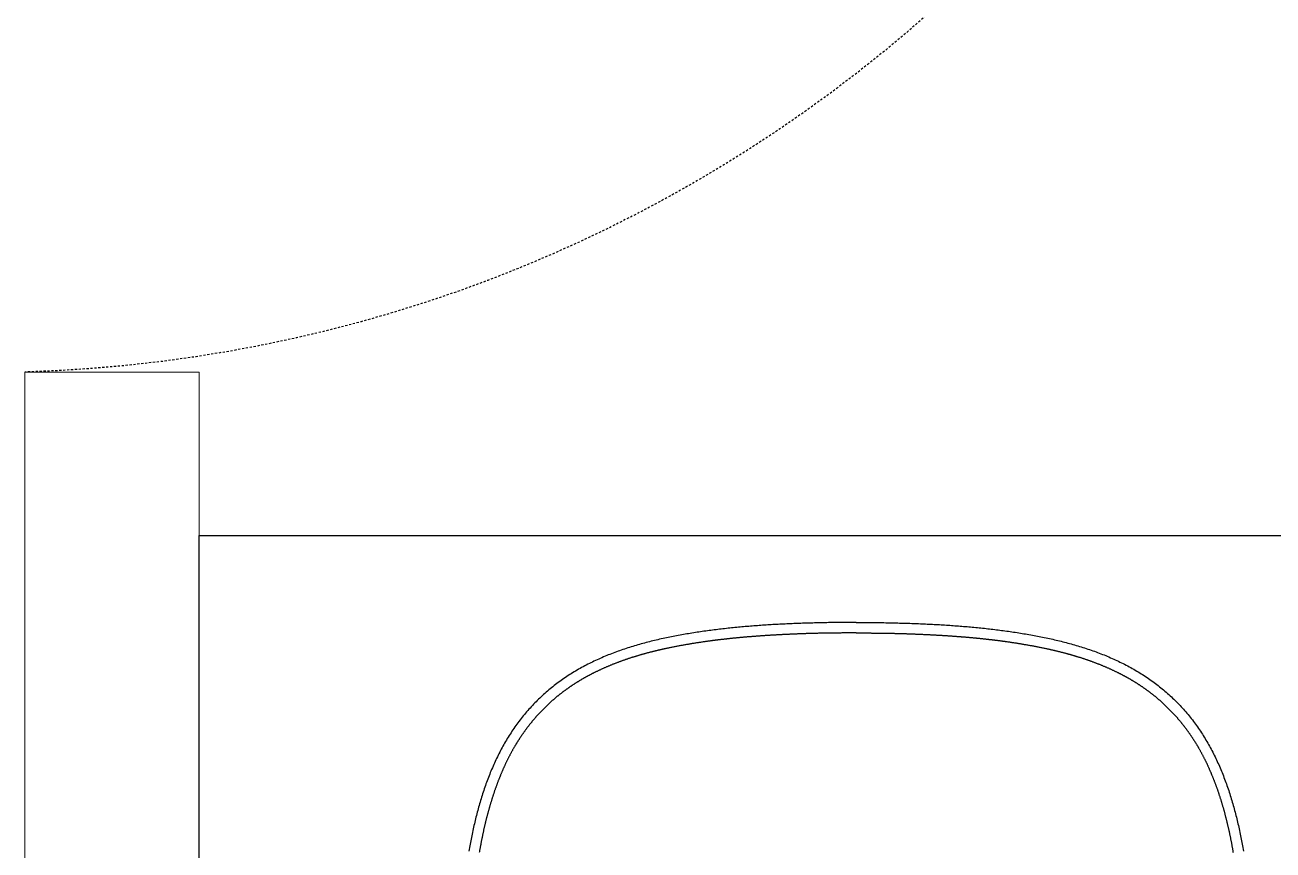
# Model space of a CAD drawing. Header units: millimetres. Extents: x 699029 to 727993, y 4486031 to 4516039.
# Drawn here: x 724618.9 to 724690.6, y 4488896 to 4488943.3 of the extents above; entities that cross this region are included whole.
import ezdxf

# ---------------------------------------------------------------- set-up
doc = ezdxf.new("R2010")
doc.units = ezdxf.units.MM
doc.set_wipeout_variables(frame=1)
doc.linetypes.add('HIDDEN2', pattern=[0.1875, 0.125, -0.0625])
doc.layers.add('DBM_w_sld', color=111, linetype='Continuous', lineweight=20)
for name, color, linetype in [('Deko_Ahsap01', 23, 'Continuous'), ('Deko_Ahsap02', 251, 'Continuous'), ('Piu_Vitrifiye', 143, 'Continuous')]:
    doc.layers.add(name, color=color, linetype=linetype)

# ---------------------------------------------------------------- blocks, each defined once
blk = doc.blocks.new('eeere')
at = {"color": 8, "linetype": 'HIDDEN2'}
blk.add_arc((11412.372, 494.627), 81.825, 2.85431, 88.2863, dxfattribs=at)
blk = doc.blocks.new('ebeveynlavabo')
at = {"layer": 'Piu_Vitrifiye'}
for p, q in [((8242.207, 560.203), (8242.103, 560.197)), ((8242.31, 560.209), (8242.207, 560.203)), ((8242.413, 560.215), (8242.31, 560.209)), ((8242.517, 560.221), (8242.413, 560.215)), ((8242.62, 560.226), (8242.517, 560.221)), ((8242.724, 560.232), (8242.62, 560.226)), ((8242.827, 560.237), (8242.724, 560.232)), ((8242.931, 560.242), (8242.827, 560.237)), ((8243.034, 560.247), (8242.931, 560.242)), ((8243.138, 560.252), (8243.034, 560.247)), ((8243.241, 560.257), (8243.138, 560.252)), ((8243.345, 560.262), (8243.241, 560.257)), ((8243.448, 560.266), (8243.345, 560.262)), ((8243.552, 560.27), (8243.448, 560.266)), ((8243.655, 560.274), (8243.552, 560.27)), ((8243.759, 560.279), (8243.655, 560.274)), ((8243.863, 560.282), (8243.759, 560.279)), ((8243.966, 560.286), (8243.863, 560.282)), ((8244.07, 560.29), (8243.966, 560.286)), ((8244.173, 560.293), (8244.07, 560.29)), ((8244.277, 560.297), (8244.173, 560.293)), ((8244.38, 560.3), (8244.277, 560.297)), ((8244.484, 560.303), (8244.38, 560.3)), ((8244.587, 560.305), (8244.484, 560.303)), ((8244.691, 560.308), (8244.587, 560.305)), ((8244.795, 560.311), (8244.691, 560.308)), ((8244.898, 560.314), (8244.795, 560.311)), ((8245.002, 560.316), (8244.898, 560.314)), ((8245.105, 560.319), (8245.002, 560.316)), ((8245.209, 560.321), (8245.105, 560.319)), ((8245.313, 560.323), (8245.209, 560.321)), ((8245.416, 560.325), (8245.313, 560.323)), ((8245.52, 560.327), (8245.416, 560.325)), ((8245.623, 560.329), (8245.52, 560.327)), ((8245.727, 560.33), (8245.623, 560.329)), ((8245.831, 560.331), (8245.727, 560.33)), ((8245.934, 560.333), (8245.831, 560.331)), ((8246.038, 560.334), (8245.934, 560.333)), ((8246.141, 560.335), (8246.038, 560.334)), ((8246.245, 560.337), (8246.141, 560.335)), ((8246.349, 560.338), (8246.245, 560.337)), ((8246.452, 560.339), (8246.349, 560.338)), ((8246.556, 560.339), (8246.452, 560.339)), ((8246.659, 560.34), (8246.556, 560.339)), ((8246.763, 560.34), (8246.659, 560.34)), ((8246.867, 560.341), (8246.763, 560.34)), ((8246.97, 560.341), (8246.867, 560.341)), ((8247.074, 560.341), (8246.97, 560.341)), ((8247.178, 560.342), (8247.074, 560.341)), ((8247.281, 560.342), (8247.178, 560.342)), ((8247.286, 560.342), (8247.39, 560.342)), ((8247.39, 560.342), (8247.494, 560.341)), ((8247.494, 560.341), (8247.597, 560.341)), ((8247.597, 560.341), (8247.701, 560.341)), ((8247.701, 560.341), (8247.804, 560.34)), ((8247.804, 560.34), (8247.908, 560.34)), ((8247.908, 560.34), (8248.012, 560.339)), ((8248.012, 560.339), (8248.115, 560.339)), ((8248.115, 560.339), (8248.219, 560.338)), ((8248.219, 560.338), (8248.323, 560.337)), ((8248.323, 560.337), (8248.426, 560.335)), ((8248.426, 560.335), (8248.53, 560.334)), ((8248.53, 560.334), (8248.633, 560.333)), ((8248.633, 560.333), (8248.737, 560.331)), ((8248.737, 560.331), (8248.841, 560.33)), ((8248.841, 560.33), (8248.944, 560.329)), ((8248.944, 560.329), (8249.048, 560.327)), ((8249.048, 560.327), (8249.151, 560.325)), ((8249.151, 560.325), (8249.255, 560.323)), ((8249.255, 560.323), (8249.359, 560.321)), ((8249.359, 560.321), (8249.462, 560.319)), ((8249.462, 560.319), (8249.566, 560.316)), ((8249.566, 560.316), (8249.669, 560.314)), ((8249.669, 560.314), (8249.773, 560.311)), ((8249.773, 560.311), (8249.877, 560.308)), ((8249.877, 560.308), (8249.98, 560.305)), ((8249.98, 560.305), (8250.084, 560.303)), ((8250.084, 560.303), (8250.187, 560.3)), ((8250.187, 560.3), (8250.291, 560.297)), ((8250.291, 560.297), (8250.394, 560.293)), ((8250.394, 560.293), (8250.498, 560.29)), ((8250.498, 560.29), (8250.601, 560.286)), ((8250.601, 560.286), (8250.705, 560.282)), ((8250.705, 560.282), (8250.809, 560.279)), ((8250.809, 560.279), (8250.912, 560.274)), ((8250.912, 560.274), (8251.016, 560.27)), ((8251.016, 560.27), (8251.119, 560.266)), ((8251.119, 560.266), (8251.223, 560.262)), ((8251.223, 560.262), (8251.326, 560.257)), ((8251.326, 560.257), (8251.43, 560.252)), ((8251.43, 560.252), (8251.533, 560.247)), ((8251.533, 560.247), (8251.637, 560.242)), ((8251.637, 560.242), (8251.74, 560.237)), ((8251.74, 560.237), (8251.844, 560.232)), ((8251.844, 560.232), (8251.947, 560.226)), ((8251.947, 560.226), (8252.051, 560.221)), ((8252.051, 560.221), (8252.154, 560.215)), ((8252.154, 560.215), (8252.258, 560.209)), ((8252.258, 560.209), (8252.361, 560.203)), ((8252.361, 560.203), (8252.464, 560.197)), ((8236.143, 559.464), (8236.042, 559.443)), ((8236.244, 559.486), (8236.143, 559.464)), ((8236.346, 559.506), (8236.244, 559.486)), ((8236.448, 559.525), (8236.346, 559.506)), ((8236.55, 559.544), (8236.448, 559.525)), ((8236.652, 559.563), (8236.55, 559.544)), ((8236.754, 559.582), (8236.652, 559.563)), ((8236.856, 559.6), (8236.754, 559.582)), ((8236.957, 559.619), (8236.856, 559.6)), ((8237.059, 559.637), (8236.957, 559.619)), ((8237.162, 559.654), (8237.059, 559.637)), ((8237.264, 559.67), (8237.162, 559.654)), ((8237.366, 559.686), (8237.264, 559.67)), ((8237.469, 559.703), (8237.366, 559.686)), ((8237.571, 559.719), (8237.469, 559.703)), ((8237.673, 559.736), (8237.571, 559.719)), ((8237.776, 559.752), (8237.673, 559.736)), ((8237.878, 559.769), (8237.776, 559.752)), ((8237.98, 559.785), (8237.878, 559.769)), ((8238.083, 559.799), (8237.98, 559.785)), ((8238.186, 559.812), (8238.083, 559.799)), ((8238.288, 559.826), (8238.186, 559.812)), ((8238.391, 559.84), (8238.288, 559.826)), ((8238.494, 559.854), (8238.391, 559.84)), ((8238.596, 559.868), (8238.494, 559.854)), ((8238.699, 559.882), (8238.596, 559.868)), ((8238.802, 559.895), (8238.699, 559.882)), ((8238.904, 559.909), (8238.802, 559.895)), ((8239.007, 559.921), (8238.904, 559.909)), ((8239.11, 559.933), (8239.007, 559.921)), ((8239.213, 559.944), (8239.11, 559.933)), ((8239.316, 559.956), (8239.213, 559.944)), ((8239.419, 559.967), (8239.316, 559.956)), ((8239.522, 559.979), (8239.419, 559.967)), ((8239.625, 559.99), (8239.522, 559.979)), ((8239.728, 560.002), (8239.625, 559.99)), ((8239.831, 560.013), (8239.728, 560.002)), ((8239.934, 560.024), (8239.831, 560.013)), ((8240.037, 560.034), (8239.934, 560.024)), ((8240.141, 560.043), (8240.037, 560.034)), ((8240.244, 560.052), (8240.141, 560.043)), ((8240.347, 560.062), (8240.244, 560.052)), ((8240.45, 560.071), (8240.347, 560.062)), ((8240.553, 560.081), (8240.45, 560.071)), ((8240.657, 560.09), (8240.553, 560.081)), ((8240.76, 560.099), (8240.657, 560.09)), ((8240.863, 560.109), (8240.76, 560.099)), ((8240.966, 560.117), (8240.863, 560.109)), ((8241.07, 560.125), (8240.966, 560.117)), ((8241.173, 560.133), (8241.07, 560.125)), ((8241.276, 560.141), (8241.173, 560.133)), ((8241.379, 560.149), (8241.276, 560.141)), ((8241.483, 560.156), (8241.379, 560.149)), ((8241.586, 560.163), (8241.483, 560.156)), ((8241.69, 560.17), (8241.586, 560.163)), ((8241.793, 560.177), (8241.69, 560.17)), ((8241.896, 560.184), (8241.793, 560.177)), ((8242, 560.19), (8241.896, 560.184)), ((8242.103, 560.197), (8242, 560.19)), ((8252.464, 560.197), (8252.568, 560.19)), ((8252.568, 560.19), (8252.671, 560.184)), ((8252.671, 560.184), (8252.775, 560.177)), ((8252.775, 560.177), (8252.878, 560.17)), ((8252.878, 560.17), (8252.981, 560.163)), ((8252.981, 560.163), (8253.085, 560.156)), ((8253.085, 560.156), (8253.188, 560.149)), ((8253.188, 560.149), (8253.291, 560.141)), ((8253.291, 560.141), (8253.395, 560.133)), ((8253.395, 560.133), (8253.498, 560.125)), ((8253.498, 560.125), (8253.601, 560.117)), ((8253.601, 560.117), (8253.705, 560.109)), ((8253.705, 560.109), (8253.808, 560.099)), ((8253.808, 560.099), (8253.911, 560.09)), ((8253.911, 560.09), (8254.014, 560.081)), ((8254.014, 560.081), (8254.117, 560.071)), ((8254.117, 560.071), (8254.221, 560.062)), ((8254.221, 560.062), (8254.324, 560.052)), ((8254.324, 560.052), (8254.427, 560.043)), ((8254.427, 560.043), (8254.53, 560.034)), ((8254.53, 560.034), (8254.633, 560.024)), ((8254.633, 560.024), (8254.736, 560.013)), ((8254.736, 560.013), (8254.839, 560.002)), ((8254.839, 560.002), (8254.942, 559.99)), ((8254.942, 559.99), (8255.045, 559.979)), ((8255.045, 559.979), (8255.148, 559.967)), ((8255.148, 559.967), (8255.251, 559.956)), ((8255.251, 559.956), (8255.354, 559.944)), ((8255.354, 559.944), (8255.457, 559.933)), ((8255.457, 559.933), (8255.56, 559.921)), ((8255.56, 559.921), (8255.663, 559.909)), ((8255.663, 559.909), (8255.766, 559.895)), ((8255.766, 559.895), (8255.868, 559.882)), ((8255.868, 559.882), (8255.971, 559.868)), ((8255.971, 559.868), (8256.074, 559.854)), ((8256.074, 559.854), (8256.177, 559.84)), ((8256.177, 559.84), (8256.279, 559.826)), ((8256.279, 559.826), (8256.382, 559.812)), ((8256.382, 559.812), (8256.485, 559.799)), ((8256.485, 559.799), (8256.587, 559.785)), ((8256.587, 559.785), (8256.69, 559.769)), ((8256.69, 559.769), (8256.792, 559.752)), ((8256.792, 559.752), (8256.894, 559.736)), ((8256.894, 559.736), (8256.997, 559.719)), ((8256.997, 559.719), (8257.099, 559.703)), ((8257.099, 559.703), (8257.201, 559.686)), ((8257.201, 559.686), (8257.303, 559.67)), ((8257.303, 559.67), (8257.406, 559.654)), ((8257.406, 559.654), (8257.508, 559.637)), ((8257.508, 559.637), (8257.61, 559.619)), ((8257.61, 559.619), (8257.712, 559.6)), ((8257.712, 559.6), (8257.814, 559.582)), ((8257.814, 559.582), (8257.916, 559.563)), ((8257.916, 559.563), (8258.018, 559.544)), ((8258.018, 559.544), (8258.12, 559.525)), ((8258.12, 559.525), (8258.221, 559.506)), ((8258.221, 559.506), (8258.323, 559.486)), ((8258.323, 559.486), (8258.424, 559.464)), ((8258.424, 559.464), (8258.526, 559.443)), ((8233.341, 558.721), (8233.242, 558.689)), ((8233.439, 558.754), (8233.341, 558.721)), ((8233.538, 558.786), (8233.439, 558.754)), ((8233.636, 558.819), (8233.538, 558.786)), ((8233.734, 558.851), (8233.636, 558.819)), ((8233.833, 558.882), (8233.734, 558.851)), ((8233.933, 558.912), (8233.833, 558.882)), ((8234.032, 558.941), (8233.933, 558.912)), ((8234.131, 558.971), (8234.032, 558.941)), ((8234.23, 559), (8234.131, 558.971)), ((8234.33, 559.03), (8234.23, 559)), ((8234.43, 559.057), (8234.33, 559.03)), ((8234.53, 559.084), (8234.43, 559.057)), ((8234.63, 559.111), (8234.53, 559.084)), ((8234.73, 559.138), (8234.63, 559.111)), ((8234.83, 559.165), (8234.73, 559.138)), ((8234.931, 559.189), (8234.83, 559.165)), ((8235.031, 559.214), (8234.931, 559.189)), ((8235.132, 559.238), (8235.031, 559.214)), ((8235.233, 559.262), (8235.132, 559.238)), ((8235.334, 559.286), (8235.233, 559.262)), ((8235.434, 559.311), (8235.334, 559.286)), ((8235.535, 559.335), (8235.434, 559.311)), ((8235.636, 559.357), (8235.535, 559.335)), ((8235.738, 559.379), (8235.636, 559.357)), ((8235.839, 559.4), (8235.738, 559.379)), ((8235.94, 559.422), (8235.839, 559.4)), ((8236.042, 559.443), (8235.94, 559.422)), ((8258.526, 559.443), (8258.627, 559.422)), ((8258.627, 559.422), (8258.729, 559.4)), ((8258.729, 559.4), (8258.83, 559.379)), ((8258.83, 559.379), (8258.931, 559.357)), ((8258.931, 559.357), (8259.032, 559.335)), ((8259.032, 559.335), (8259.133, 559.311)), ((8259.133, 559.311), (8259.234, 559.286)), ((8259.234, 559.286), (8259.335, 559.262)), ((8259.335, 559.262), (8259.435, 559.238)), ((8259.435, 559.238), (8259.536, 559.214)), ((8259.536, 559.214), (8259.637, 559.189)), ((8259.637, 559.189), (8259.738, 559.165)), ((8259.738, 559.165), (8259.838, 559.138)), ((8259.838, 559.138), (8259.938, 559.111)), ((8259.938, 559.111), (8260.038, 559.084)), ((8260.038, 559.084), (8260.138, 559.057)), ((8260.138, 559.057), (8260.238, 559.03)), ((8260.238, 559.03), (8260.337, 559)), ((8260.337, 559), (8260.436, 558.971)), ((8260.436, 558.971), (8260.536, 558.941)), ((8260.536, 558.941), (8260.635, 558.912)), ((8260.635, 558.912), (8260.734, 558.882)), ((8260.734, 558.882), (8260.833, 558.851)), ((8260.833, 558.851), (8260.932, 558.819)), ((8260.932, 558.819), (8261.03, 558.786)), ((8261.03, 558.786), (8261.128, 558.754)), ((8261.128, 558.754), (8261.227, 558.721)), ((8261.227, 558.721), (8261.325, 558.689)), ((8231.52, 557.976), (8231.427, 557.93)), ((8231.613, 558.022), (8231.52, 557.976)), ((8231.706, 558.067), (8231.613, 558.022)), ((8231.801, 558.11), (8231.706, 558.067)), ((8231.895, 558.152), (8231.801, 558.11)), ((8231.99, 558.194), (8231.895, 558.152)), ((8232.085, 558.236), (8231.99, 558.194)), ((8232.179, 558.278), (8232.085, 558.236)), ((8232.275, 558.318), (8232.179, 558.278)), ((8232.371, 558.357), (8232.275, 558.318)), ((8232.467, 558.396), (8232.371, 558.357)), ((8232.563, 558.435), (8232.467, 558.396)), ((8232.659, 558.473), (8232.563, 558.435)), ((8232.756, 558.511), (8232.659, 558.473)), ((8232.853, 558.547), (8232.756, 558.511)), ((8232.95, 558.582), (8232.853, 558.547)), ((8233.048, 558.618), (8232.95, 558.582)), ((8233.145, 558.653), (8233.048, 558.618)), ((8233.242, 558.689), (8233.145, 558.653)), ((8261.325, 558.689), (8261.422, 558.653)), ((8261.422, 558.653), (8261.52, 558.618)), ((8261.52, 558.618), (8261.617, 558.582)), ((8261.617, 558.582), (8261.714, 558.547)), ((8261.714, 558.547), (8261.812, 558.511)), ((8261.812, 558.511), (8261.908, 558.473)), ((8261.908, 558.473), (8262.004, 558.435)), ((8262.004, 558.435), (8262.1, 558.396)), ((8262.1, 558.396), (8262.197, 558.357)), ((8262.197, 558.357), (8262.293, 558.318)), ((8262.293, 558.318), (8262.388, 558.278)), ((8262.388, 558.278), (8262.483, 558.236)), ((8262.483, 558.236), (8262.578, 558.194)), ((8262.578, 558.194), (8262.672, 558.152)), ((8262.672, 558.152), (8262.767, 558.11)), ((8262.767, 558.11), (8262.861, 558.067)), ((8262.861, 558.067), (8262.955, 558.022)), ((8262.955, 558.022), (8263.048, 557.976)), ((8263.048, 557.976), (8263.141, 557.93)), ((8230.163, 557.22), (8230.076, 557.164)), ((8230.25, 557.276), (8230.163, 557.22)), ((8230.338, 557.332), (8230.25, 557.276)), ((8230.427, 557.385), (8230.338, 557.332)), ((8230.516, 557.438), (8230.427, 557.385)), ((8230.605, 557.49), (8230.516, 557.438)), ((8230.694, 557.543), (8230.605, 557.49)), ((8230.785, 557.593), (8230.694, 557.543)), ((8230.876, 557.643), (8230.785, 557.593)), ((8230.967, 557.692), (8230.876, 557.643)), ((8231.058, 557.742), (8230.967, 557.692)), ((8231.149, 557.791), (8231.058, 557.742)), ((8231.241, 557.839), (8231.149, 557.791)), ((8231.334, 557.885), (8231.241, 557.839)), ((8231.427, 557.93), (8231.334, 557.885)), ((8263.141, 557.93), (8263.233, 557.885)), ((8263.233, 557.885), (8263.326, 557.839)), ((8263.326, 557.839), (8263.418, 557.791)), ((8263.418, 557.791), (8263.509, 557.742)), ((8263.509, 557.742), (8263.6, 557.692)), ((8263.6, 557.692), (8263.692, 557.643)), ((8263.692, 557.643), (8263.783, 557.593)), ((8263.783, 557.593), (8263.873, 557.543)), ((8263.873, 557.543), (8263.962, 557.49)), ((8263.962, 557.49), (8264.051, 557.438)), ((8264.051, 557.438), (8264.141, 557.385)), ((8264.141, 557.385), (8264.23, 557.332)), ((8264.23, 557.332), (8264.317, 557.276)), ((8264.317, 557.276), (8264.404, 557.22)), ((8264.404, 557.22), (8264.492, 557.164)), ((8229.151, 556.5), (8229.07, 556.434)), ((8229.231, 556.565), (8229.151, 556.5)), ((8229.314, 556.627), (8229.231, 556.565)), ((8229.397, 556.689), (8229.314, 556.627)), ((8229.48, 556.751), (8229.397, 556.689)), ((8229.563, 556.813), (8229.48, 556.751)), ((8229.647, 556.873), (8229.563, 556.813)), ((8229.732, 556.933), (8229.647, 556.873)), ((8229.818, 556.992), (8229.732, 556.933)), ((8229.903, 557.051), (8229.818, 556.992)), ((8229.989, 557.108), (8229.903, 557.051)), ((8230.076, 557.164), (8229.989, 557.108)), ((8264.492, 557.164), (8264.579, 557.108)), ((8264.579, 557.108), (8264.665, 557.051)), ((8264.665, 557.051), (8264.75, 556.992)), ((8264.75, 556.992), (8264.835, 556.933)), ((8264.835, 556.933), (8264.92, 556.873)), ((8264.92, 556.873), (8265.005, 556.813)), ((8265.005, 556.813), (8265.088, 556.751)), ((8265.088, 556.751), (8265.171, 556.689)), ((8265.171, 556.689), (8265.253, 556.627)), ((8265.253, 556.627), (8265.336, 556.565)), ((8265.336, 556.565), (8265.417, 556.5)), ((8265.417, 556.5), (8265.497, 556.434)), ((8228.295, 555.748), (8228.22, 555.676)), ((8228.37, 555.819), (8228.295, 555.748)), ((8228.445, 555.89), (8228.37, 555.819)), ((8228.52, 555.962), (8228.445, 555.89)), ((8228.597, 556.031), (8228.52, 555.962)), ((8228.675, 556.1), (8228.597, 556.031)), ((8228.753, 556.168), (8228.675, 556.1)), ((8228.831, 556.236), (8228.753, 556.168)), ((8228.909, 556.304), (8228.831, 556.236)), ((8228.99, 556.369), (8228.909, 556.304)), ((8229.07, 556.434), (8228.99, 556.369)), ((8265.497, 556.434), (8265.578, 556.369)), ((8265.578, 556.369), (8265.658, 556.304)), ((8265.658, 556.304), (8265.737, 556.236)), ((8265.737, 556.236), (8265.815, 556.168)), ((8265.815, 556.168), (8265.893, 556.1)), ((8265.893, 556.1), (8265.971, 556.031)), ((8265.971, 556.031), (8266.047, 555.962)), ((8266.047, 555.962), (8266.122, 555.89)), ((8266.122, 555.89), (8266.198, 555.819)), ((8266.198, 555.819), (8266.273, 555.748)), ((8266.273, 555.748), (8266.348, 555.676)), ((8227.585, 554.994), (8227.518, 554.914)), ((8227.653, 555.072), (8227.585, 554.994)), ((8227.722, 555.149), (8227.653, 555.072)), ((8227.791, 555.226), (8227.722, 555.149)), ((8227.861, 555.303), (8227.791, 555.226)), ((8227.931, 555.379), (8227.861, 555.303)), ((8228.003, 555.453), (8227.931, 555.379)), ((8228.075, 555.528), (8228.003, 555.453)), ((8228.148, 555.602), (8228.075, 555.528)), ((8228.22, 555.676), (8228.148, 555.602)), ((8266.348, 555.676), (8266.42, 555.602)), ((8266.42, 555.602), (8266.492, 555.528)), ((8266.492, 555.528), (8266.565, 555.453)), ((8266.565, 555.453), (8266.637, 555.379)), ((8266.637, 555.379), (8266.707, 555.303)), ((8266.707, 555.303), (8266.776, 555.226)), ((8266.776, 555.226), (8266.846, 555.149)), ((8266.846, 555.149), (8266.915, 555.072)), ((8266.915, 555.072), (8266.983, 554.994)), ((8266.983, 554.994), (8267.049, 554.914)), ((8227.006, 554.263), (8226.946, 554.178)), ((8227.067, 554.347), (8227.006, 554.263)), ((8227.13, 554.429), (8227.067, 554.347)), ((8227.193, 554.511), (8227.13, 554.429)), ((8227.256, 554.593), (8227.193, 554.511)), ((8227.32, 554.675), (8227.256, 554.593)), ((8227.386, 554.755), (8227.32, 554.675)), ((8227.452, 554.835), (8227.386, 554.755)), ((8227.518, 554.914), (8227.452, 554.835)), ((8267.049, 554.914), (8267.116, 554.835)), ((8267.116, 554.835), (8267.182, 554.755)), ((8267.182, 554.755), (8267.248, 554.675)), ((8267.248, 554.675), (8267.311, 554.593)), ((8267.311, 554.593), (8267.374, 554.511)), ((8267.374, 554.511), (8267.438, 554.429)), ((8267.438, 554.429), (8267.501, 554.347)), ((8267.501, 554.347), (8267.561, 554.263)), ((8267.561, 554.263), (8267.622, 554.178)), ((8226.486, 553.489), (8226.432, 553.401)), ((8226.54, 553.577), (8226.486, 553.489)), ((8226.596, 553.665), (8226.54, 553.577)), ((8226.653, 553.751), (8226.596, 553.665)), ((8226.71, 553.838), (8226.653, 553.751)), ((8226.767, 553.924), (8226.71, 553.838)), ((8226.826, 554.01), (8226.767, 553.924)), ((8226.886, 554.094), (8226.826, 554.01)), ((8226.946, 554.178), (8226.886, 554.094)), ((8267.622, 554.178), (8267.682, 554.094)), ((8267.682, 554.094), (8267.742, 554.01)), ((8267.742, 554.01), (8267.8, 553.924)), ((8267.8, 553.924), (8267.857, 553.838)), ((8267.857, 553.838), (8267.914, 553.751)), ((8267.914, 553.751), (8267.971, 553.665)), ((8267.971, 553.665), (8268.027, 553.577)), ((8268.027, 553.577), (8268.081, 553.489)), ((8268.081, 553.489), (8268.135, 553.401)), ((8226.072, 552.771), (8226.025, 552.679)), ((8226.121, 552.863), (8226.072, 552.771)), ((8226.172, 552.953), (8226.121, 552.863)), ((8226.223, 553.043), (8226.172, 552.953)), ((8226.273, 553.133), (8226.223, 553.043)), ((8226.324, 553.224), (8226.273, 553.133)), ((8226.378, 553.312), (8226.324, 553.224)), ((8226.432, 553.401), (8226.378, 553.312)), ((8268.135, 553.401), (8268.189, 553.312)), ((8268.189, 553.312), (8268.243, 553.224)), ((8268.243, 553.224), (8268.294, 553.133)), ((8268.294, 553.133), (8268.345, 553.043)), ((8268.345, 553.043), (8268.396, 552.953)), ((8268.396, 552.953), (8268.447, 552.863)), ((8268.447, 552.863), (8268.495, 552.771)), ((8268.495, 552.771), (8268.543, 552.679)), ((8225.705, 552.028), (8225.661, 551.934)), ((8225.749, 552.122), (8225.705, 552.028)), ((8225.793, 552.216), (8225.749, 552.122)), ((8225.836, 552.31), (8225.793, 552.216)), ((8225.883, 552.402), (8225.836, 552.31)), ((8225.93, 552.495), (8225.883, 552.402)), ((8225.978, 552.587), (8225.93, 552.495)), ((8226.025, 552.679), (8225.978, 552.587)), ((8268.543, 552.679), (8268.59, 552.587)), ((8268.59, 552.587), (8268.637, 552.495)), ((8268.637, 552.495), (8268.685, 552.402)), ((8268.685, 552.402), (8268.731, 552.31)), ((8268.731, 552.31), (8268.775, 552.216)), ((8268.775, 552.216), (8268.819, 552.122)), ((8268.819, 552.122), (8268.862, 552.028)), ((8268.862, 552.028), (8268.906, 551.934)), ((8225.377, 551.267), (8225.34, 551.17)), ((8225.416, 551.363), (8225.377, 551.267)), ((8225.456, 551.458), (8225.416, 551.363)), ((8225.496, 551.554), (8225.456, 551.458)), ((8225.537, 551.649), (8225.496, 551.554)), ((8225.577, 551.745), (8225.537, 551.649)), ((8225.618, 551.84), (8225.577, 551.745)), ((8225.661, 551.934), (8225.618, 551.84)), ((8268.906, 551.934), (8268.95, 551.84)), ((8268.95, 551.84), (8268.99, 551.745)), ((8268.99, 551.745), (8269.031, 551.649)), ((8269.031, 551.649), (8269.071, 551.554)), ((8269.071, 551.554), (8269.112, 551.458)), ((8269.112, 551.458), (8269.152, 551.363)), ((8269.152, 551.363), (8269.19, 551.267)), ((8269.19, 551.267), (8269.227, 551.17)), ((8225.124, 550.587), (8225.09, 550.489)), ((8225.158, 550.685), (8225.124, 550.587)), ((8225.192, 550.783), (8225.158, 550.685)), ((8225.229, 550.88), (8225.192, 550.783)), ((8225.266, 550.977), (8225.229, 550.88)), ((8225.303, 551.073), (8225.266, 550.977)), ((8225.34, 551.17), (8225.303, 551.073)), ((8269.227, 551.17), (8269.265, 551.073)), ((8269.265, 551.073), (8269.302, 550.977)), ((8269.302, 550.977), (8269.339, 550.88)), ((8269.339, 550.88), (8269.375, 550.783)), ((8269.375, 550.783), (8269.41, 550.685)), ((8269.41, 550.685), (8269.444, 550.587)), ((8269.444, 550.587), (8269.478, 550.489)), ((8224.864, 549.8), (8224.834, 549.701)), ((8224.895, 549.899), (8224.864, 549.8)), ((8224.927, 549.998), (8224.895, 549.899)), ((8224.958, 550.096), (8224.927, 549.998)), ((8224.989, 550.195), (8224.958, 550.096)), ((8225.021, 550.294), (8224.989, 550.195)), ((8225.055, 550.392), (8225.021, 550.294)), ((8225.09, 550.489), (8225.055, 550.392)), ((8269.478, 550.489), (8269.512, 550.392)), ((8269.512, 550.392), (8269.546, 550.294)), ((8269.546, 550.294), (8269.578, 550.195)), ((8269.578, 550.195), (8269.609, 550.096)), ((8269.609, 550.096), (8269.641, 549.998)), ((8269.641, 549.998), (8269.672, 549.899)), ((8269.672, 549.899), (8269.704, 549.8)), ((8269.704, 549.8), (8269.734, 549.701)), ((8224.664, 549.103), (8224.638, 549.003)), ((8224.691, 549.203), (8224.664, 549.103)), ((8224.719, 549.303), (8224.691, 549.203)), ((8224.748, 549.402), (8224.719, 549.303)), ((8224.777, 549.502), (8224.748, 549.402)), ((8224.805, 549.601), (8224.777, 549.502)), ((8224.834, 549.701), (8224.805, 549.601)), ((8269.734, 549.701), (8269.762, 549.601)), ((8269.762, 549.601), (8269.791, 549.502)), ((8269.791, 549.502), (8269.82, 549.402)), ((8269.82, 549.402), (8269.848, 549.303)), ((8269.848, 549.303), (8269.877, 549.203)), ((8269.877, 549.203), (8269.903, 549.103)), ((8269.903, 549.103), (8269.929, 549.003)), ((8224.465, 548.299), (8224.441, 548.198)), ((8224.488, 548.399), (8224.465, 548.299)), ((8224.512, 548.5), (8224.488, 548.399)), ((8224.535, 548.601), (8224.512, 548.5)), ((8224.559, 548.702), (8224.535, 548.601)), ((8224.586, 548.802), (8224.559, 548.702)), ((8224.612, 548.902), (8224.586, 548.802)), ((8224.638, 549.003), (8224.612, 548.902)), ((8269.929, 549.003), (8269.956, 548.902)), ((8269.956, 548.902), (8269.982, 548.802)), ((8269.982, 548.802), (8270.008, 548.702)), ((8270.008, 548.702), (8270.032, 548.601)), ((8270.032, 548.601), (8270.056, 548.5)), ((8270.056, 548.5), (8270.079, 548.399)), ((8270.079, 548.399), (8270.103, 548.299)), ((8270.103, 548.299), (8270.127, 548.198)), ((8224.31, 547.59), (8224.289, 547.488)), ((8224.331, 547.691), (8224.31, 547.59)), ((8224.351, 547.793), (8224.331, 547.691)), ((8224.372, 547.895), (8224.351, 547.793)), ((8224.394, 547.996), (8224.372, 547.895)), ((8224.417, 548.097), (8224.394, 547.996)), ((8224.441, 548.198), (8224.417, 548.097)), ((8270.127, 548.198), (8270.15, 548.097)), ((8270.15, 548.097), (8270.174, 547.996)), ((8270.174, 547.996), (8270.195, 547.895)), ((8270.195, 547.895), (8270.216, 547.793)), ((8270.216, 547.793), (8270.237, 547.691)), ((8270.237, 547.691), (8270.258, 547.59)), ((8270.258, 547.59), (8270.278, 547.488)), ((8224.156, 546.775), (8224.138, 546.673)), ((8224.174, 546.878), (8224.156, 546.775)), ((8224.192, 546.98), (8224.174, 546.878)), ((8224.21, 547.082), (8224.192, 546.98)), ((8224.229, 547.184), (8224.21, 547.082)), ((8224.248, 547.285), (8224.229, 547.184)), ((8224.269, 547.387), (8224.248, 547.285)), ((8224.289, 547.488), (8224.269, 547.387)), ((8270.278, 547.488), (8270.299, 547.387)), ((8270.299, 547.387), (8270.32, 547.285)), ((8270.32, 547.285), (8270.339, 547.184)), ((8270.339, 547.184), (8270.357, 547.082)), ((8270.357, 547.082), (8270.375, 546.98)), ((8270.375, 546.98), (8270.393, 546.878)), ((8270.393, 546.878), (8270.411, 546.775)), ((8270.411, 546.775), (8270.429, 546.673))]:
    blk.add_line(p, q, dxfattribs=at)
for points in [[(8241.038, 559.494), (8240.436, 559.443)], [(8241.64, 559.539), (8241.038, 559.494)], [(8242.283, 559.58), (8241.64, 559.539)], [(8242.927, 559.615), (8242.283, 559.58)], [(8243.612, 559.646), (8242.927, 559.615)], [(8244.297, 559.671), (8243.612, 559.646)], [(8245.022, 559.691), (8244.297, 559.671)], [(8245.748, 559.704), (8245.022, 559.691)], [(8246.515, 559.712), (8245.748, 559.704)], [(8247.281, 559.716), (8246.515, 559.712)], [(8247.286, 559.716), (8248.053, 559.712)], [(8248.053, 559.712), (8248.819, 559.704)], [(8248.819, 559.704), (8249.545, 559.691)], [(8249.545, 559.691), (8250.271, 559.671)], [(8250.271, 559.671), (8250.956, 559.646)], [(8250.956, 559.646), (8251.64, 559.615)], [(8251.64, 559.615), (8252.284, 559.58)], [(8252.284, 559.58), (8252.927, 559.539)], [(8252.927, 559.539), (8253.53, 559.494)], [(8253.53, 559.494), (8254.132, 559.443)], [(8235.908, 558.779), (8235.39, 558.661)], [(8236.694, 558.938), (8235.908, 558.779)], [(8237.484, 559.076), (8236.694, 558.938)], [(8238.277, 559.196), (8237.484, 559.076)], [(8238.795, 559.266), (8238.277, 559.196)], [(8239.315, 559.328), (8238.795, 559.266)], [(8239.875, 559.389), (8239.315, 559.328)], [(8240.436, 559.443), (8239.875, 559.389)], [(8254.132, 559.443), (8254.693, 559.389)], [(8254.693, 559.389), (8255.253, 559.328)], [(8255.253, 559.328), (8255.772, 559.266)], [(8255.772, 559.266), (8256.29, 559.196)], [(8256.29, 559.196), (8257.083, 559.076)], [(8257.083, 559.076), (8257.873, 558.938)], [(8257.873, 558.938), (8258.659, 558.779)], [(8258.659, 558.779), (8259.178, 558.661)], [(8233.293, 558.047), (8232.739, 557.838)], [(8233.853, 558.237), (8233.293, 558.047)], [(8234.362, 558.392), (8233.853, 558.237)], [(8234.874, 558.533), (8234.362, 558.392)], [(8235.39, 558.661), (8234.874, 558.533)], [(8259.178, 558.661), (8259.693, 558.533)], [(8259.693, 558.533), (8260.206, 558.392)], [(8260.206, 558.392), (8260.714, 558.237)], [(8260.714, 558.237), (8261.275, 558.047)], [(8261.275, 558.047), (8261.828, 557.838)], [(8231.659, 557.355), (8231.271, 557.154)], [(8232.194, 557.607), (8231.659, 557.355)], [(8232.739, 557.838), (8232.194, 557.607)], [(8261.828, 557.838), (8262.373, 557.607)], [(8262.373, 557.607), (8262.909, 557.355)], [(8262.909, 557.355), (8263.297, 557.154)], [(8230.153, 556.474), (8229.798, 556.219)], [(8230.517, 556.714), (8230.153, 556.474)], [(8230.89, 556.941), (8230.517, 556.714)], [(8231.271, 557.154), (8230.89, 556.941)], [(8263.297, 557.154), (8263.677, 556.941)], [(8263.677, 556.941), (8264.051, 556.714)], [(8264.051, 556.714), (8264.415, 556.474)], [(8264.415, 556.474), (8264.77, 556.219)], [(8229.443, 555.943), (8229.1, 555.651)], [(8229.798, 556.219), (8229.443, 555.943)], [(8264.77, 556.219), (8265.125, 555.943)], [(8265.125, 555.943), (8265.468, 555.651)], [(8228.451, 555.027), (8228.146, 554.696)], [(8228.769, 555.346), (8228.451, 555.027)], [(8229.1, 555.651), (8228.769, 555.346)], [(8265.468, 555.651), (8265.799, 555.346)], [(8265.799, 555.346), (8266.117, 555.027)], [(8266.117, 555.027), (8266.422, 554.696)], [(8227.85, 554.346), (8227.569, 553.985)], [(8228.146, 554.696), (8227.85, 554.346)], [(8266.422, 554.696), (8266.717, 554.346)], [(8266.717, 554.346), (8266.998, 553.985)], [(8227.303, 553.612), (8227.052, 553.23)], [(8227.569, 553.985), (8227.303, 553.612)], [(8266.998, 553.985), (8267.264, 553.612)], [(8267.264, 553.612), (8267.515, 553.23)], [(8226.816, 552.838), (8226.557, 552.364)], [(8227.052, 553.23), (8226.816, 552.838)], [(8267.515, 553.23), (8267.752, 552.838)], [(8267.752, 552.838), (8268.011, 552.364)], [(8226.557, 552.364), (8226.317, 551.88)], [(8268.011, 552.364), (8268.25, 551.88)], [(8226.097, 551.386), (8225.894, 550.886)], [(8226.317, 551.88), (8226.097, 551.386)], [(8268.25, 551.88), (8268.471, 551.386)], [(8268.471, 551.386), (8268.674, 550.886)], [(8225.894, 550.886), (8225.687, 550.323)], [(8268.674, 550.886), (8268.881, 550.323)], [(8225.687, 550.323), (8225.499, 549.754)], [(8268.881, 550.323), (8269.068, 549.754)], [(8225.329, 549.18), (8225.175, 548.601)], [(8225.499, 549.754), (8225.329, 549.18)], [(8269.068, 549.754), (8269.239, 549.18)], [(8269.239, 549.18), (8269.393, 548.601)], [(8225.175, 548.601), (8225.017, 547.936)], [(8269.393, 548.601), (8269.55, 547.936)], [(8225.017, 547.936), (8224.878, 547.268)], [(8269.55, 547.936), (8269.689, 547.268)], [(8224.878, 547.268), (8224.756, 546.596)], [(8269.689, 547.268), (8269.812, 546.596)]]:
    blk.add_open_spline(points, degree=1, dxfattribs=at)

msp = doc.modelspace()

# ---------------------------------------------------------------- linework, layer by layer
at = {"layer": 'DBM_w_sld'}
msp.add_lwpolyline([(724628.948, 4488859.036), (724628.948, 4488923.41), (724618.948, 4488923.41), (724618.948, 4488839.036)], dxfattribs=at)

# ---------------------------------------------------------------- block references
at = {"color": 5, "lineweight": 53, "xscale": -1, "rotation": 180}
msp.add_blockref('eeere', (713204.129, 4489499.826), dxfattribs=at)

# ---------------------------------------------------------------- next in the draw order: wipeouts: each hides what was drawn before it
msp.add_wipeout([(724628.948, 4488914.036), (724628.948, 4488870.836), (724728.984, 4488870.836), (724728.984, 4488914.036)]).dxf.layer = 'Deko_Ahsap02'

# ---------------------------------------------------------------- next in the draw order: linework, layer by layer
at = {"layer": 'Deko_Ahsap01'}
msp.add_lwpolyline([(724728.985, 4488859.036), (724628.948, 4488859.036), (724628.948, 4488914.036), (724728.985, 4488914.036)], close=True, dxfattribs=at)

# ---------------------------------------------------------------- next in the draw order: block references
at = {"layer": 'Piu_Vitrifiye', "xscale": -0.9604000000000001, "yscale": 0.9604000000000001, "zscale": 0.9604000000000001}
msp.add_blockref('ebeveynlavabo', (732587.353, 4488370.884), dxfattribs=at)

doc.saveas('drawing.dxf')
